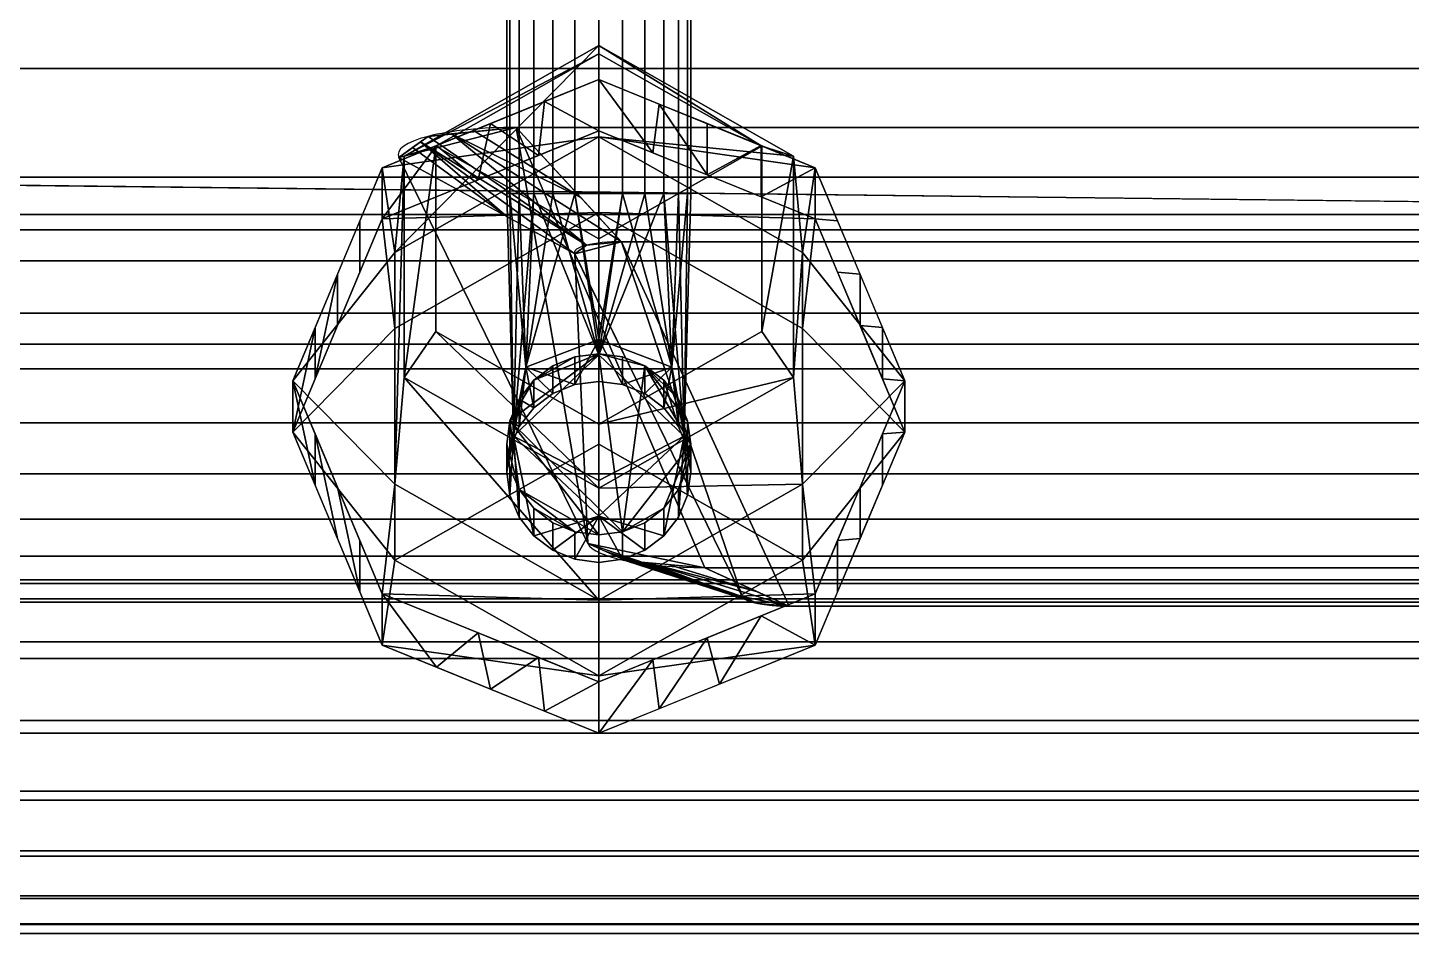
# Model space of a CAD drawing. Header units: millimetres. Extents: x 49 to 845, y -694 to -49.
# Drawn here: x 636.3 to 694.9, y -642 to -603.6 of the extents above; entities that cross this region are included whole.
import ezdxf

# ---------------------------------------------------------------- set-up
doc = ezdxf.new("R2010")
doc.units = ezdxf.units.MM
for name, color, linetype in [('PQ_200_2D', 1, 'Continuous'), ('PQ_200_3D', 1, 'Continuous'), ('PQ_204_2D', 7, 'Continuous'), ('PQ_BLACK_3D', 250, 'Continuous'), ('PQ_WHITE_3D', 255, 'Continuous')]:
    doc.layers.add(name, color=color, linetype=linetype)

msp = doc.modelspace()

# ---------------------------------------------------------------- linework, layer by layer
at = {"layer": 'PQ_200_2D'}
for p, q in [((566.409, -627.939), (666.962, -627.939)), ((80.144, -642), (813.856, -642))]:
    msp.add_line(p, q, dxfattribs=at)
at = {"layer": 'PQ_204_2D'}
for p, q in [((656.966, -607.795), (746.405, -607.795)), ((660.006, -625.462), (651.997, -609.072)), ((741.931, -612.649), (661.44, -612.649)), ((659.452, -613.159), (666.563, -627.711)), ((664.974, -626.483), (665.963, -626.483)), ((668.55, -628.119), (734.82, -628.119))]:
    msp.add_line(p, q, dxfattribs=at)
for centre, major_axis, start_param, end_param in [((656.966, -608.944), (5, 0), 1.570796, 3.253409), ((661.44, -613.108), (2, 0), 1.570796, 3.253409), ((664.974, -625.334), (5, 0), 3.253409, 4.712389), ((668.55, -627.66), (2, 0), 3.253409, 4.712389)]:
    msp.add_ellipse(centre, major_axis=major_axis, ratio=0.229793, start_param=start_param, end_param=end_param, dxfattribs=at)

# ---------------------------------------------------------------- meshes
at = {"layer": 'PQ_200_3D'}
mesh = msp.add_polyface(dxfattribs=at)
corners = [(102.742, -428.004, 983.772), (63.977, -500.909, 983.772), (57.313, -520.034, 983.772), (55.363, -540.193, 983.772), (58.237, -560.24, 983.772), (76.125, -627, 983.772), (817.875, -627, 983.772), (835.763, -560.24, 983.772), (838.637, -540.193, 983.772), (836.687, -520.034, 983.772), (830.023, -500.909, 983.772), (791.258, -428.004, 983.772), (790, -428.004, 983.772), (790, -450.242, 983.772), (104, -450.242, 983.772), (104, -428.004, 983.772), (805.914, -617, 983.772), (88.086, -617, 983.772), (88.086, -463.652, 983.772), (805.914, -463.652, 983.772)]
mesh.append_faces([[corners[k] for k in face] for face in [(1, 18, 0), (11, 19, 10), (16, 10, 19)]], dxfattribs={"vtx0": -1, "vtx1": -1})
mesh.append_faces([[corners[k] for k in face] for face in [(1, 17, 18), (19, 13, 14, 18)]], dxfattribs={"vtx0": -1, "vtx2": -1})
mesh.append_faces([[corners[k] for k in face] for face in [(16, 6, 7, 10)]], dxfattribs={"vtx0": -1, "vtx2": -1, "vtx3": -1})
mesh.append_faces([[corners[k] for k in face] for face in [(4, 5, 17, 1)]], dxfattribs={"vtx1": -1, "vtx2": -1, "vtx3": -1})
mesh.append_faces([[corners[k] for k in face] for face in [(16, 17, 5, 6)]], dxfattribs={"vtx1": -1, "vtx3": -1})
mesh.append_faces([[corners[k] for k in face] for face in [(2, 3, 4, 1)]], dxfattribs={"vtx2": -1})
mesh.append_faces([[corners[k] for k in face] for face in [(14, 15, 0, 18), (11, 12, 13, 19)]], dxfattribs={"vtx2": -1, "vtx3": -1})
mesh.append_faces([[corners[k] for k in face] for face in [(7, 8, 9, 10)]], dxfattribs={"vtx3": -1})
mesh = msp.add_polyface(dxfattribs=at)
corners = [(63.977, -500.909, 931.05), (83.508, -464.177, 924.5), (810.492, -464.177, 924.5), (830.023, -500.909, 931.05), (836.687, -520.034, 934.461), (838.637, -540.193, 938.055), (835.763, -560.24, 941.63), (817.169, -629.633, 954.004), (76.831, -629.633, 954.004), (58.237, -560.24, 941.63), (55.363, -540.193, 938.055), (57.313, -520.034, 934.461)]
mesh.append_faces([[corners[k] for k in face] for face in [(5, 3, 4)]], dxfattribs={"vtx0": -1})
mesh.append_faces([[corners[k] for k in face] for face in [(9, 1, 8), (6, 3, 5)]], dxfattribs={"vtx0": -1, "vtx1": -1})
mesh.append_faces([[corners[k] for k in face] for face in [(9, 0, 1), (0, 9, 10), (8, 1, 2, 7), (6, 2, 3), (2, 6, 7)]], dxfattribs={"vtx0": -1, "vtx2": -1})
mesh.append_faces([[corners[k] for k in face] for face in [(10, 11, 0)]], dxfattribs={"vtx2": -1})
mesh = msp.add_polyface(dxfattribs=at)
corners = [(805.914, -463.652, 982.172), (88.086, -463.652, 982.172), (88.086, -617, 982.172), (805.914, -617, 982.172)]
mesh.append_faces([[corners[k] for k in face] for face in [(0, 1, 2, 3)]])
mesh = msp.add_polyface(dxfattribs=at)
corners = [(96.458, -612.146, 1213.391), (92.857, -542.742, 1194.833), (89.33, -473.34, 1176.276), (225.8, -473.34, 1176.276), (225.8, -609.9, 1212.791), (605.356, -609.9, 1212.791), (605.356, -473.34, 1176.276), (804.67, -473.34, 1176.276), (801.143, -542.742, 1194.833), (797.542, -612.146, 1213.391), (161.275, -517.105, 1187.978), (160.265, -517.233, 1188.013), (159.325, -517.61, 1188.113), (158.517, -518.208, 1188.273), (157.897, -518.989, 1188.482), (157.507, -519.897, 1188.725), (157.375, -520.872, 1188.986), (157.507, -521.848, 1189.246), (157.897, -522.756, 1189.489), (158.517, -523.537, 1189.698), (159.325, -524.135, 1189.858), (160.265, -524.512, 1189.959), (161.275, -524.64, 1189.993), (162.284, -524.512, 1189.959), (163.225, -524.135, 1189.858), (164.032, -523.537, 1189.698), (164.652, -522.756, 1189.489), (165.042, -521.848, 1189.246), (165.175, -520.872, 1188.986), (165.042, -519.897, 1188.725), (164.652, -518.989, 1188.482), (164.032, -518.208, 1188.273), (163.225, -517.61, 1188.113), (162.284, -517.233, 1188.013), (660.475, -517.105, 1187.978), (659.466, -517.233, 1188.013), (658.525, -517.61, 1188.113), (657.718, -518.208, 1188.273), (657.098, -518.989, 1188.482), (656.708, -519.897, 1188.725), (656.575, -520.872, 1188.986), (656.708, -521.848, 1189.246), (657.098, -522.756, 1189.489), (657.718, -523.537, 1189.698), (658.525, -524.135, 1189.858), (659.466, -524.512, 1189.959), (660.475, -524.64, 1189.993), (661.485, -524.512, 1189.959), (662.425, -524.135, 1189.858), (663.233, -523.537, 1189.698), (663.853, -522.756, 1189.489), (664.243, -521.848, 1189.246), (664.375, -520.872, 1188.986), (664.243, -519.897, 1188.725), (663.853, -518.989, 1188.482), (663.233, -518.208, 1188.273), (662.425, -517.61, 1188.113), (661.485, -517.233, 1188.013), (740.225, -517.105, 1187.978), (739.216, -517.233, 1188.013), (738.275, -517.61, 1188.113), (737.468, -518.208, 1188.273), (736.848, -518.989, 1188.482), (736.458, -519.897, 1188.725), (736.325, -520.872, 1188.986), (736.458, -521.848, 1189.246), (736.848, -522.756, 1189.489), (737.468, -523.537, 1189.698), (738.275, -524.135, 1189.858), (739.216, -524.512, 1189.959), (740.225, -524.64, 1189.993), (741.235, -524.512, 1189.959), (742.175, -524.135, 1189.858), (742.983, -523.537, 1189.698), (743.603, -522.756, 1189.489), (743.993, -521.848, 1189.246), (744.125, -520.872, 1188.986), (743.993, -519.897, 1188.725), (743.603, -518.989, 1188.482), (742.983, -518.208, 1188.273), (742.175, -517.61, 1188.113), (741.235, -517.233, 1188.013)]
mesh.append_faces([[corners[k] for k in face] for face in [(74, 8, 73), (47, 5, 46), (80, 7, 79), (77, 8, 76), (6, 41, 5), (42, 5, 41), (23, 4, 22), (21, 1, 20), (24, 4, 23), (20, 1, 19), (38, 6, 37), (41, 6, 40), (36, 6, 35), (16, 1, 15), (10, 3, 33), (11, 2, 10), (33, 3, 32)]], dxfattribs={"vtx0": -1, "vtx1": -1})
mesh.append_faces([[corners[k] for k in face] for face in [(68, 5, 48), (9, 5, 68), (4, 0, 22)]], dxfattribs={"vtx0": -1, "vtx1": -1, "vtx2": -1})
mesh.append_faces([[corners[k] for k in face] for face in [(9, 68, 69), (8, 71, 72), (8, 75, 76), (67, 49, 50, 66), (49, 67, 68, 48), (51, 65, 66, 50), (65, 51, 52, 64), (77, 7, 8), (7, 80, 81), (54, 62, 63, 53), (64, 52, 53, 63), (62, 54, 55, 61), (61, 55, 56, 60), (6, 57, 34), (6, 34, 35), (5, 43, 44), (0, 4, 5, 9), (4, 26, 27), (4, 25, 26), (27, 3, 4), (4, 24, 25), (21, 0, 1), (0, 21, 22), (1, 16, 17), (6, 38, 39), (3, 27, 28), (3, 30, 31), (10, 2, 3), (2, 12, 13)]], dxfattribs={"vtx0": -1, "vtx2": -1})
mesh.append_faces([[corners[k] for k in face] for face in [(8, 9, 71), (70, 71, 9), (69, 70, 9), (74, 75, 8), (72, 73, 8), (47, 48, 5), (78, 79, 7), (77, 78, 7), (58, 59, 7), (81, 58, 7), (44, 45, 5), (42, 43, 5), (45, 46, 5), (18, 19, 1), (17, 18, 1), (39, 40, 6), (28, 29, 3), (36, 37, 6), (29, 30, 3), (14, 15, 2), (13, 14, 2), (11, 12, 2), (1, 2, 15), (31, 32, 3)]], dxfattribs={"vtx1": -1, "vtx2": -1})
mesh.append_faces([[corners[k] for k in face] for face in [(6, 7, 59, 57)]], dxfattribs={"vtx1": -1, "vtx2": -1, "vtx3": -1})
mesh.append_faces([[corners[k] for k in face] for face in [(59, 60, 56, 57)]], dxfattribs={"vtx1": -1, "vtx3": -1})
mesh = msp.add_polyface(dxfattribs=at)
corners = [(660.475, -525.965, 1185.04), (659.466, -525.863, 1184.907), (658.525, -525.563, 1184.517), (657.718, -525.088, 1183.897), (657.098, -524.468, 1183.089), (656.708, -523.745, 1182.149), (656.575, -522.97, 1181.14), (656.708, -522.195, 1180.13), (657.098, -521.473, 1179.19), (657.718, -520.853, 1178.382), (658.525, -520.377, 1177.762), (659.466, -520.078, 1177.372), (660.475, -519.976, 1177.239), (660.475, -610.598, 1177.239), (659.466, -610.598, 1177.372), (658.525, -610.598, 1177.762), (657.718, -610.598, 1178.382), (657.098, -610.598, 1179.19), (656.708, -610.598, 1180.13), (656.575, -610.598, 1181.14), (656.708, -610.598, 1182.149), (657.098, -610.598, 1183.089), (657.718, -610.598, 1183.897), (658.525, -610.598, 1184.517), (659.466, -610.598, 1184.907), (660.475, -610.598, 1185.04)]
mesh.append_faces([[corners[k] for k in face] for face in [(13, 14, 11, 12)]], dxfattribs={"vtx1": -1})
mesh.append_faces([[corners[k] for k in face] for face in [(14, 15, 10, 11), (16, 17, 8, 9), (15, 16, 9, 10), (17, 18, 7, 8), (18, 19, 6, 7), (21, 22, 3, 4), (20, 21, 4, 5), (23, 24, 1, 2), (22, 23, 2, 3), (5, 6, 19, 20)]], dxfattribs={"vtx1": -1, "vtx3": -1})
mesh.append_faces([[corners[k] for k in face] for face in [(24, 25, 0, 1)]], dxfattribs={"vtx3": -1})
mesh = msp.add_polyface(dxfattribs=at)
corners = [(660.475, -519.976, 1177.239), (661.485, -520.078, 1177.372), (662.425, -520.377, 1177.762), (663.233, -520.853, 1178.382), (663.853, -521.473, 1179.19), (664.243, -522.195, 1180.13), (664.375, -522.97, 1181.14), (664.243, -523.745, 1182.149), (663.853, -524.468, 1183.089), (663.233, -525.088, 1183.897), (662.425, -525.563, 1184.517), (661.485, -525.863, 1184.907), (660.475, -525.965, 1185.04), (660.475, -610.598, 1185.04), (661.485, -610.598, 1184.907), (662.425, -610.598, 1184.517), (663.233, -610.598, 1183.897), (663.853, -610.598, 1183.089), (664.243, -610.598, 1182.149), (664.375, -610.598, 1181.14), (664.243, -610.598, 1180.13), (663.853, -610.598, 1179.19), (663.233, -610.598, 1178.382), (662.425, -610.598, 1177.762), (661.485, -610.598, 1177.372), (660.475, -610.598, 1177.239)]
mesh.append_faces([[corners[k] for k in face] for face in [(1, 24, 25, 0)]], dxfattribs={"vtx0": -1})
mesh.append_faces([[corners[k] for k in face] for face in [(11, 14, 15, 10), (8, 17, 18, 7), (9, 16, 17, 8), (10, 15, 16, 9), (19, 6, 7, 18), (4, 21, 22, 3), (5, 20, 21, 4), (2, 23, 24, 1), (3, 22, 23, 2), (20, 5, 6, 19)]], dxfattribs={"vtx0": -1, "vtx2": -1})
mesh.append_faces([[corners[k] for k in face] for face in [(12, 13, 14, 11)]], dxfattribs={"vtx2": -1})
mesh = msp.add_polyface(dxfattribs=at)
corners = [(76.87, -609.907, 1218.16), (55.165, -560.765, 1322.854), (838.835, -560.765, 1322.854), (817.13, -609.907, 1218.16)]
mesh.append_faces([[corners[k] for k in face] for face in [(0, 1, 2, 3)]])
mesh = msp.add_polyface(dxfattribs=at)
corners = [(87.169, -565.364, 1313.045), (91.892, -588.7, 1263.335), (96.458, -612.146, 1213.391), (797.542, -612.146, 1213.391), (802.108, -588.7, 1263.335), (806.831, -565.364, 1313.045), (806.63, -563.032, 1318.013), (806.417, -560.7, 1322.981), (87.583, -560.7, 1322.981), (87.37, -563.032, 1318.013)]
mesh.append_faces([[corners[k] for k in face] for face in [(4, 7, 8, 1)]], dxfattribs={"vtx0": -1, "vtx2": -1, "vtx3": -1})
mesh.append_faces([[corners[k] for k in face] for face in [(0, 1, 9)]], dxfattribs={"vtx1": -1})
mesh.append_faces([[corners[k] for k in face] for face in [(6, 7, 4), (8, 9, 1)]], dxfattribs={"vtx1": -1, "vtx2": -1})
mesh.append_faces([[corners[k] for k in face] for face in [(4, 5, 6), (2, 3, 4, 1)]], dxfattribs={"vtx2": -1})
mesh = msp.add_polyface(dxfattribs=at)
corners = [(51.695, -596.419, 1339.589), (55.691, -605.294, 1320.317), (838.309, -605.294, 1320.317), (842.305, -596.419, 1339.589)]
mesh.append_faces([[corners[k] for k in face] for face in [(0, 1, 2, 3)]])
mesh = msp.add_polyface(dxfattribs=at)
corners = [(55.691, -605.294, 1320.317), (75.574, -627.939, 1224.409), (818.426, -627.939, 1224.409), (838.309, -605.294, 1320.317)]
mesh.append_faces([[corners[k] for k in face] for face in [(0, 1, 2, 3)]])
mesh = msp.add_polyface(dxfattribs=at)
corners = [(76.87, -609.907, 1218.16), (817.13, -609.907, 1218.16), (816.762, -611.491, 1216.383), (816.482, -613.454, 1215.034), (816.308, -615.681, 1214.193), (816.249, -618.045, 1213.907), (816.304, -620.333, 1214.175), (816.468, -622.497, 1214.963), (816.73, -624.421, 1216.23), (817.078, -626, 1217.906), (817.492, -627.15, 1219.902), (817.949, -627.808, 1222.11), (818.426, -627.939, 1224.409), (75.574, -627.939, 1224.409), (76.051, -627.808, 1222.11), (76.508, -627.15, 1219.902), (76.922, -626, 1217.906), (77.27, -624.421, 1216.23), (77.532, -622.497, 1214.963), (77.696, -620.333, 1214.175), (77.751, -618.045, 1213.907), (77.692, -615.681, 1214.193), (77.518, -613.454, 1215.034), (77.238, -611.491, 1216.383)]
mesh.append_faces([[corners[k] for k in face] for face in [(2, 23, 0, 1)]], dxfattribs={"vtx0": -1})
mesh.append_faces([[corners[k] for k in face] for face in [(11, 14, 15, 10), (8, 17, 18, 7), (9, 16, 17, 8), (10, 15, 16, 9), (7, 18, 19, 6), (5, 20, 21, 4), (6, 19, 20, 5), (3, 22, 23, 2), (4, 21, 22, 3)]], dxfattribs={"vtx0": -1, "vtx2": -1})
mesh.append_faces([[corners[k] for k in face] for face in [(12, 13, 14, 11)]], dxfattribs={"vtx2": -1})
mesh = msp.add_polyface(dxfattribs=at)
corners = [(660.475, -610.598, 1185.04), (659.466, -610.598, 1184.907), (658.525, -610.598, 1184.517), (657.718, -610.598, 1183.897), (657.098, -610.598, 1183.089), (656.708, -610.598, 1182.149), (656.575, -610.598, 1181.14), (656.708, -610.598, 1180.13), (657.098, -610.598, 1179.19), (657.718, -610.598, 1178.382), (658.525, -610.598, 1177.762), (659.466, -610.598, 1177.372), (660.475, -610.598, 1177.239), (660.475, -616.803, 1174.346), (660.475, -618.575, 1167.733), (659.466, -618.706, 1167.71), (658.525, -619.089, 1167.642), (657.718, -619.7, 1167.535), (657.098, -620.495, 1167.394), (656.708, -621.421, 1167.231), (656.575, -622.415, 1167.056), (656.708, -623.41, 1166.88), (657.098, -624.336, 1166.717), (657.718, -625.131, 1166.577), (658.525, -625.742, 1166.469), (659.466, -626.125, 1166.402), (660.475, -626.256, 1166.379), (660.475, -622.778, 1179.36), (660.475, -624.301, 1173.676), (660.475, -617.445, 1181.847), (656.855, -620.901, 1177.785), (657.378, -617.975, 1175.33)]
mesh.append_faces([[corners[k] for k in face] for face in [(8, 31, 7), (10, 31, 9), (22, 30, 21), (11, 31, 10), (18, 31, 17), (5, 30, 4), (17, 31, 16), (2, 29, 1), (19, 31, 18), (20, 30, 19), (21, 30, 20)]], dxfattribs={"vtx0": -1, "vtx1": -1})
mesh.append_faces([[corners[k] for k in face] for face in [(31, 11, 13), (30, 29, 3), (19, 30, 31), (31, 30, 7), (30, 23, 28), (13, 15, 31)]], dxfattribs={"vtx0": -1, "vtx1": -1, "vtx2": -1})
mesh.append_faces([[corners[k] for k in face] for face in [(30, 27, 29), (28, 23, 24)]], dxfattribs={"vtx0": -1, "vtx2": -1})
mesh.append_faces([[corners[k] for k in face] for face in [(6, 7, 30), (8, 9, 31), (2, 3, 29), (3, 4, 30), (5, 6, 30), (15, 16, 31), (22, 23, 30), (24, 25, 28), (28, 27, 30)]], dxfattribs={"vtx1": -1, "vtx2": -1})
mesh.append_faces([[corners[k] for k in face] for face in [(25, 26, 28), (29, 0, 1), (11, 12, 13), (13, 14, 15)]], dxfattribs={"vtx2": -1})
mesh = msp.add_polyface(dxfattribs=at)
corners = [(660.475, -610.598, 1177.239), (661.485, -610.598, 1177.372), (662.425, -610.598, 1177.762), (663.233, -610.598, 1178.382), (663.853, -610.598, 1179.19), (664.243, -610.598, 1180.13), (664.375, -610.598, 1181.14), (664.243, -610.598, 1182.149), (663.853, -610.598, 1183.089), (663.233, -610.598, 1183.897), (662.425, -610.598, 1184.517), (661.485, -610.598, 1184.907), (660.475, -610.598, 1185.04), (660.475, -622.778, 1179.36), (660.475, -626.256, 1166.379), (661.485, -626.125, 1166.402), (662.425, -625.742, 1166.469), (663.233, -625.131, 1166.577), (663.853, -624.336, 1166.717), (664.243, -623.41, 1166.88), (664.375, -622.415, 1167.056), (664.243, -621.421, 1167.231), (663.853, -620.495, 1167.394), (663.233, -619.7, 1167.535), (662.425, -619.089, 1167.642), (661.485, -618.706, 1167.71), (660.475, -618.575, 1167.733), (660.475, -616.803, 1174.346), (660.475, -617.445, 1181.847), (660.475, -624.301, 1173.676), (664.096, -620.901, 1177.785), (663.573, -617.975, 1175.33)]
mesh.append_faces([[corners[k] for k in face] for face in [(15, 29, 14)]], dxfattribs={"vtx0": -1})
mesh.append_faces([[corners[k] for k in face] for face in [(16, 29, 15), (8, 30, 7), (4, 31, 3), (2, 31, 1), (3, 31, 2), (23, 31, 22), (22, 31, 21), (20, 30, 19)]], dxfattribs={"vtx0": -1, "vtx1": -1})
mesh.append_faces([[corners[k] for k in face] for face in [(30, 9, 28), (31, 30, 21), (1, 31, 27), (5, 30, 31), (17, 30, 29), (25, 27, 31)]], dxfattribs={"vtx0": -1, "vtx1": -1, "vtx2": -1})
mesh.append_faces([[corners[k] for k in face] for face in [(30, 6, 7), (30, 5, 6), (30, 13, 29), (30, 20, 21), (29, 16, 17), (31, 23, 24), (31, 24, 25)]], dxfattribs={"vtx0": -1, "vtx2": -1})
mesh.append_faces([[corners[k] for k in face] for face in [(26, 27, 25)]], dxfattribs={"vtx1": -1})
mesh.append_faces([[corners[k] for k in face] for face in [(10, 11, 28), (8, 9, 30), (9, 10, 28), (4, 5, 31), (28, 13, 30), (18, 19, 30), (17, 18, 30)]], dxfattribs={"vtx1": -1, "vtx2": -1})
mesh.append_faces([[corners[k] for k in face] for face in [(11, 12, 28), (27, 0, 1)]], dxfattribs={"vtx2": -1})
mesh = msp.add_polyface(dxfattribs=at)
corners = [(88.086, -617, 982.172), (88.086, -617, 983.772), (805.914, -617, 983.772), (805.914, -617, 982.172)]
mesh.append_faces([[corners[k] for k in face] for face in [(0, 1, 2, 3)]])
mesh = msp.add_polyface(dxfattribs=at)
corners = [(660.475, -625.088, 1159.751), (659.466, -624.957, 1159.774), (658.525, -624.573, 1159.842), (657.718, -623.963, 1159.949), (657.098, -623.167, 1160.09), (656.708, -622.241, 1160.253), (656.575, -621.247, 1160.428), (656.708, -620.253, 1160.604), (657.098, -619.326, 1160.767), (657.718, -618.531, 1160.907), (658.525, -617.921, 1161.015), (659.466, -617.537, 1161.082), (660.475, -617.406, 1161.105), (661.485, -617.537, 1161.082), (662.425, -617.921, 1161.015), (663.233, -618.531, 1160.907), (663.853, -619.326, 1160.767), (664.243, -620.253, 1160.604), (664.375, -621.247, 1160.428), (664.243, -622.241, 1160.253), (663.853, -623.167, 1160.09), (663.233, -623.963, 1159.949), (662.425, -624.573, 1159.842), (661.485, -624.957, 1159.774)]
mesh.append_faces([[corners[k] for k in face] for face in [(9, 7, 8), (3, 1, 2), (16, 14, 15), (23, 21, 22), (20, 18, 19)]], dxfattribs={"vtx0": -1})
mesh.append_faces([[corners[k] for k in face] for face in [(7, 4, 6), (4, 1, 3), (1, 4, 0), (12, 9, 11), (18, 14, 17)]], dxfattribs={"vtx0": -1, "vtx1": -1})
mesh.append_faces([[corners[k] for k in face] for face in [(7, 9, 12), (7, 0, 4), (23, 12, 14), (21, 23, 18), (23, 14, 18), (12, 23, 7)]], dxfattribs={"vtx0": -1, "vtx1": -1, "vtx2": -1})
mesh.append_faces([[corners[k] for k in face] for face in [(18, 20, 21)]], dxfattribs={"vtx0": -1, "vtx2": -1})
mesh.append_faces([[corners[k] for k in face] for face in [(23, 0, 7), (16, 17, 14)]], dxfattribs={"vtx1": -1, "vtx2": -1})
mesh.append_faces([[corners[k] for k in face] for face in [(9, 10, 11), (4, 5, 6), (12, 13, 14)]], dxfattribs={"vtx2": -1})
mesh = msp.add_polyface(dxfattribs=at)
corners = [(660.475, -617.406, 1161.105), (659.466, -617.537, 1161.082), (658.525, -617.921, 1161.015), (657.718, -618.531, 1160.907), (657.098, -619.326, 1160.767), (656.708, -620.253, 1160.604), (656.575, -621.247, 1160.428), (656.708, -622.241, 1160.253), (657.098, -623.167, 1160.09), (657.718, -623.963, 1159.949), (658.525, -624.573, 1159.842), (659.466, -624.957, 1159.774), (660.475, -625.088, 1159.751), (660.475, -626.256, 1166.379), (659.466, -626.125, 1166.402), (658.525, -625.742, 1166.469), (657.718, -625.131, 1166.577), (657.098, -624.336, 1166.717), (656.708, -623.41, 1166.88), (656.575, -622.415, 1167.056), (656.708, -621.421, 1167.231), (657.098, -620.495, 1167.394), (657.718, -619.7, 1167.535), (658.525, -619.089, 1167.642), (659.466, -618.706, 1167.71), (660.475, -618.575, 1167.733)]
mesh.append_faces([[corners[k] for k in face] for face in [(14, 11, 12, 13)]], dxfattribs={"vtx0": -1})
mesh.append_faces([[corners[k] for k in face] for face in [(22, 4, 21)]], dxfattribs={"vtx0": -1, "vtx1": -1})
mesh.append_faces([[corners[k] for k in face] for face in [(24, 1, 2, 23), (22, 3, 4), (23, 2, 3, 22), (6, 19, 20, 5), (18, 7, 8, 17), (17, 8, 9, 16), (15, 10, 11, 14), (16, 9, 10, 15), (7, 18, 19, 6)]], dxfattribs={"vtx0": -1, "vtx2": -1})
mesh.append_faces([[corners[k] for k in face] for face in [(4, 5, 21), (20, 21, 5)]], dxfattribs={"vtx1": -1, "vtx2": -1})
mesh.append_faces([[corners[k] for k in face] for face in [(25, 0, 1, 24)]], dxfattribs={"vtx2": -1})
mesh = msp.add_polyface(dxfattribs=at)
corners = [(660.475, -625.088, 1159.751), (661.485, -624.957, 1159.774), (662.425, -624.573, 1159.842), (663.233, -623.963, 1159.949), (663.853, -623.167, 1160.09), (664.243, -622.241, 1160.253), (664.375, -621.247, 1160.428), (664.243, -620.253, 1160.604), (663.853, -619.326, 1160.767), (663.233, -618.531, 1160.907), (662.425, -617.921, 1161.015), (661.485, -617.537, 1161.082), (660.475, -617.406, 1161.105), (660.475, -618.575, 1167.733), (661.485, -618.706, 1167.71), (662.425, -619.089, 1167.642), (663.233, -619.7, 1167.535), (663.853, -620.495, 1167.394), (664.243, -621.421, 1167.231), (664.375, -622.415, 1167.056), (664.243, -623.41, 1166.88), (663.853, -624.336, 1166.717), (663.233, -625.131, 1166.577), (662.425, -625.742, 1166.469), (661.485, -626.125, 1166.402), (660.475, -626.256, 1166.379)]
mesh.append_faces([[corners[k] for k in face] for face in [(14, 11, 12, 13)]], dxfattribs={"vtx0": -1})
mesh.append_faces([[corners[k] for k in face] for face in [(8, 18, 7), (9, 17, 8), (17, 9, 16)]], dxfattribs={"vtx0": -1, "vtx1": -1})
mesh.append_faces([[corners[k] for k in face] for face in [(24, 1, 2, 23), (22, 3, 4, 21), (23, 2, 3, 22), (21, 4, 5, 20), (6, 19, 20, 5), (15, 10, 11, 14), (16, 9, 10, 15), (8, 17, 18), (7, 18, 19, 6)]], dxfattribs={"vtx0": -1, "vtx2": -1})
mesh.append_faces([[corners[k] for k in face] for face in [(25, 0, 1, 24)]], dxfattribs={"vtx2": -1})
mesh = msp.add_polyface(dxfattribs=at)
corners = [(80.144, -642, 968.772), (80.036, -641.597, 965.317), (79.718, -640.409, 962.048), (79.206, -638.5, 959.141), (78.529, -635.973, 956.751), (77.723, -632.963, 955.008), (76.831, -629.633, 954.004), (817.169, -629.633, 954.004), (816.277, -632.963, 955.008), (815.471, -635.973, 956.751), (814.794, -638.5, 959.141), (814.282, -640.409, 962.048), (813.964, -641.597, 965.317), (813.856, -642, 968.772), (813.956, -641.624, 972.109), (814.254, -640.515, 975.28), (814.733, -638.727, 978.124), (815.369, -636.352, 980.499), (816.131, -633.508, 982.286), (816.981, -630.338, 983.395), (817.875, -627, 983.772), (76.125, -627, 983.772), (77.019, -630.338, 983.395), (77.869, -633.508, 982.286), (78.631, -636.352, 980.499), (79.267, -638.727, 978.124), (79.746, -640.515, 975.28), (80.044, -641.624, 972.109)]
mesh.append_faces([[corners[k] for k in face] for face in [(22, 19, 20, 21)]], dxfattribs={"vtx0": -1})
mesh.append_faces([[corners[k] for k in face] for face in [(5, 8, 9, 4), (3, 10, 11, 2), (1, 12, 13, 0), (2, 11, 12, 1), (4, 9, 10, 3), (0, 13, 14, 27), (26, 15, 16, 25), (27, 14, 15, 26), (24, 17, 18, 23), (23, 18, 19, 22), (25, 16, 17, 24)]], dxfattribs={"vtx0": -1, "vtx2": -1})
mesh.append_faces([[corners[k] for k in face] for face in [(6, 7, 8, 5)]], dxfattribs={"vtx2": -1})
at = {"layer": 'PQ_BLACK_3D'}
mesh = msp.add_polyface(dxfattribs=at)
corners = [(660.475, -633.511, 1155.219), (651.295, -629.767, 1155.88), (647.493, -620.726, 1157.474), (651.295, -611.685, 1159.068), (660.475, -607.941, 1159.728), (660.475, -605.763, 1147.376), (651.295, -609.507, 1146.716), (647.493, -618.548, 1145.122), (651.295, -627.589, 1143.528), (660.475, -631.333, 1142.867), (655.36, -610.027, 1159.36), (655.885, -607.635, 1147.046), (653.59, -608.571, 1146.881), (649.394, -616.206, 1158.271), (649.394, -614.028, 1145.919), (648.443, -616.288, 1145.52), (655.36, -629.246, 1143.235), (655.885, -631.639, 1155.55), (653.59, -630.703, 1155.715), (649.394, -623.068, 1144.325), (649.394, -625.246, 1156.677), (648.443, -622.986, 1157.075), (657.918, -608.984, 1159.544), (650.345, -611.767, 1146.317), (650.345, -613.945, 1158.669), (648.443, -618.466, 1157.872), (657.918, -630.29, 1143.051), (650.345, -625.328, 1143.926), (650.345, -627.506, 1156.278), (648.443, -620.808, 1144.723), (658.18, -606.699, 1147.211), (658.18, -632.575, 1155.384)]
mesh.append_faces([[corners[k] for k in face] for face in [(31, 9, 0), (30, 4, 5)]], dxfattribs={"vtx0": -1})
mesh.append_faces([[corners[k] for k in face] for face in [(16, 18, 8), (4, 30, 22), (9, 31, 26)]], dxfattribs={"vtx0": -1, "vtx1": -1})
mesh.append_faces([[corners[k] for k in face] for face in [(3, 12, 6), (15, 2, 25), (10, 11, 12), (21, 7, 29), (8, 18, 1), (17, 16, 26), (16, 17, 18), (19, 28, 20, 29), (25, 14, 15), (28, 19, 27), (29, 20, 21)]], dxfattribs={"vtx0": -1, "vtx2": -1})
mesh.append_faces([[corners[k] for k in face] for face in [(15, 7, 2), (21, 2, 7), (10, 22, 11), (3, 10, 12), (25, 13, 14), (30, 11, 22), (31, 17, 26)]], dxfattribs={"vtx1": -1, "vtx2": -1})
mesh.append_faces([[corners[k] for k in face] for face in [(24, 3, 6, 23), (13, 24, 23, 14), (1, 28, 27, 8)]], dxfattribs={"vtx1": -1, "vtx3": -1})
mesh = msp.add_polyface(dxfattribs=at)
corners = [(660.475, -631.333, 1142.867), (651.295, -627.589, 1143.528), (647.493, -618.548, 1145.122), (651.295, -609.507, 1146.716), (660.475, -605.763, 1147.376), (660.475, -608.196, 1143.901), (651.83, -613.112, 1143.034), (651.83, -622.942, 1141.301), (660.475, -627.858, 1140.434)]
mesh.append_faces([[corners[k] for k in face] for face in [(1, 8, 0)]], dxfattribs={"vtx0": -1})
mesh.append_faces([[corners[k] for k in face] for face in [(7, 2, 6)]], dxfattribs={"vtx0": -1, "vtx1": -1})
mesh.append_faces([[corners[k] for k in face] for face in [(6, 2, 3), (7, 1, 2)]], dxfattribs={"vtx0": -1, "vtx2": -1})
mesh.append_faces([[corners[k] for k in face] for face in [(5, 6, 3), (7, 8, 1)]], dxfattribs={"vtx1": -1, "vtx2": -1})
mesh.append_faces([[corners[k] for k in face] for face in [(3, 4, 5)]], dxfattribs={"vtx2": -1})
mesh = msp.add_polyface(dxfattribs=at)
corners = [(660.475, -607.941, 1159.728), (669.656, -611.685, 1159.068), (673.458, -620.726, 1157.474), (669.656, -629.767, 1155.88), (660.475, -633.511, 1155.219), (660.475, -631.333, 1142.867), (669.656, -627.589, 1143.528), (673.458, -618.548, 1145.122), (669.656, -609.507, 1146.716), (660.475, -605.763, 1147.376), (665.591, -631.424, 1155.587), (665.065, -629.461, 1143.198), (667.361, -628.525, 1143.363), (671.557, -625.246, 1156.677), (671.557, -623.068, 1144.325), (672.507, -620.808, 1144.723), (665.065, -609.813, 1159.398), (665.065, -607.635, 1147.046), (663.033, -606.806, 1147.192), (671.557, -614.028, 1145.919), (671.557, -616.206, 1158.271), (672.507, -618.466, 1157.872), (663.033, -632.468, 1155.403), (670.606, -625.328, 1143.926), (670.606, -627.506, 1156.278), (672.507, -622.986, 1157.075), (667.361, -610.749, 1159.233), (667.361, -608.571, 1146.881), (662.77, -608.877, 1159.563), (670.606, -611.767, 1146.317), (670.606, -613.945, 1158.669), (672.507, -616.288, 1145.52), (662.77, -630.397, 1143.033)]
mesh.append_faces([[corners[k] for k in face] for face in [(28, 9, 0), (32, 4, 5)]], dxfattribs={"vtx0": -1})
mesh.append_faces([[corners[k] for k in face] for face in [(9, 28, 18), (18, 16, 17), (4, 32, 22)]], dxfattribs={"vtx0": -1, "vtx1": -1})
mesh.append_faces([[corners[k] for k in face] for face in [(3, 12, 6), (10, 11, 12), (15, 2, 25), (23, 13, 24), (21, 7, 31), (30, 19, 29, 1), (26, 8, 27), (16, 27, 17), (19, 30, 20), (13, 23, 14), (27, 16, 26), (31, 20, 21)]], dxfattribs={"vtx0": -1, "vtx2": -1})
mesh.append_faces([[corners[k] for k in face] for face in [(15, 7, 2), (10, 22, 11), (21, 2, 7), (3, 10, 12), (31, 19, 20), (26, 1, 8), (28, 16, 18), (29, 8, 1), (32, 11, 22)]], dxfattribs={"vtx1": -1, "vtx2": -1})
mesh.append_faces([[corners[k] for k in face] for face in [(24, 3, 6, 23), (25, 13, 14, 15)]], dxfattribs={"vtx1": -1, "vtx3": -1})
mesh = msp.add_polyface(dxfattribs=at)
corners = [(660.475, -605.763, 1147.376), (669.656, -609.507, 1146.716), (673.458, -618.548, 1145.122), (669.656, -627.589, 1143.528), (660.475, -631.333, 1142.867), (660.475, -627.858, 1140.434), (669.121, -622.942, 1141.301), (669.121, -613.112, 1143.034), (660.475, -608.196, 1143.901)]
mesh.append_faces([[corners[k] for k in face] for face in [(1, 8, 0)]], dxfattribs={"vtx0": -1})
mesh.append_faces([[corners[k] for k in face] for face in [(7, 2, 6)]], dxfattribs={"vtx0": -1, "vtx1": -1})
mesh.append_faces([[corners[k] for k in face] for face in [(6, 2, 3), (7, 1, 2)]], dxfattribs={"vtx0": -1, "vtx2": -1})
mesh.append_faces([[corners[k] for k in face] for face in [(5, 6, 3), (7, 8, 1)]], dxfattribs={"vtx1": -1, "vtx2": -1})
mesh.append_faces([[corners[k] for k in face] for face in [(3, 4, 5)]], dxfattribs={"vtx2": -1})
mesh = msp.add_polyface(dxfattribs=at)
corners = [(660.475, -631.078, 1158.695), (651.83, -626.162, 1159.561), (651.83, -616.331, 1161.295), (660.475, -611.416, 1162.162), (660.475, -607.941, 1159.728), (651.295, -611.685, 1159.068), (647.493, -620.726, 1157.474), (651.295, -629.767, 1155.88), (660.475, -633.511, 1155.219)]
mesh.append_faces([[corners[k] for k in face] for face in [(0, 7, 8)]], dxfattribs={"vtx0": -1})
mesh.append_faces([[corners[k] for k in face] for face in [(7, 0, 1), (6, 1, 2)]], dxfattribs={"vtx0": -1, "vtx2": -1})
mesh.append_faces([[corners[k] for k in face] for face in [(4, 5, 3)]], dxfattribs={"vtx1": -1})
mesh.append_faces([[corners[k] for k in face] for face in [(2, 3, 5), (5, 6, 2), (6, 7, 1)]], dxfattribs={"vtx1": -1, "vtx2": -1})
mesh = msp.add_polyface(dxfattribs=at)
corners = [(660.006, -625.462, 1234.901), (651.997, -609.072, 1304.317), (653.238, -608.178, 1308.103), (656.966, -607.795, 1309.726), (746.405, -607.795, 1309.726), (750.133, -608.178, 1308.103), (751.374, -609.072, 1304.317), (743.365, -625.462, 1234.901), (741.729, -626.19, 1231.816), (738.396, -626.483, 1230.578), (664.974, -626.483, 1230.578), (661.642, -626.19, 1231.816)]
mesh.append_faces([[corners[k] for k in face] for face in [(3, 1, 2), (0, 10, 11)]], dxfattribs={"vtx0": -1})
mesh.append_faces([[corners[k] for k in face] for face in [(0, 3, 10), (9, 4, 7)]], dxfattribs={"vtx0": -1, "vtx1": -1, "vtx2": -1})
mesh.append_faces([[corners[k] for k in face] for face in [(10, 3, 4, 9), (4, 6, 7)]], dxfattribs={"vtx0": -1, "vtx2": -1})
mesh.append_faces([[corners[k] for k in face] for face in [(0, 1, 3)]], dxfattribs={"vtx1": -1, "vtx2": -1})
mesh.append_faces([[corners[k] for k in face] for face in [(4, 5, 6), (7, 8, 9)]], dxfattribs={"vtx2": -1})
mesh = msp.add_polyface(dxfattribs=at)
corners = [(659.453, -613.159, 1301.516), (659.949, -612.802, 1303.031), (661.44, -612.649, 1303.68), (656.966, -607.795, 1309.726), (653.238, -608.178, 1308.103), (651.997, -609.072, 1304.317), (655.226, -607.973, 1308.969), (652.576, -608.655, 1306.084), (656.574, -611.581, 1302.598), (659.713, -610.775, 1306.014), (654.232, -608.076, 1308.536), (652.907, -608.416, 1307.094)]
mesh.append_faces([[corners[k] for k in face] for face in [(1, 11, 0), (11, 1, 4), (10, 9, 6), (4, 1, 10), (9, 10, 2), (7, 8, 11)]], dxfattribs={"vtx0": -1, "vtx1": -1})
mesh.append_faces([[corners[k] for k in face] for face in [(8, 0, 11), (1, 2, 10)]], dxfattribs={"vtx1": -1, "vtx2": -1})
mesh.append_faces([[corners[k] for k in face] for face in [(9, 3, 6), (7, 5, 8)]], dxfattribs={"vtx2": -1})
mesh = msp.add_polyface(dxfattribs=at)
corners = [(741.931, -612.649, 1303.68), (746.405, -607.795, 1309.726), (656.966, -607.795, 1309.726), (661.44, -612.649, 1303.68)]
mesh.append_faces([[corners[k] for k in face] for face in [(0, 1, 2, 3)]])
mesh = msp.add_polyface(dxfattribs=at)
corners = [(660.475, -611.416, 1162.162), (669.121, -616.331, 1161.295), (669.121, -626.162, 1159.561), (660.475, -631.078, 1158.695), (660.475, -633.511, 1155.219), (669.656, -629.767, 1155.88), (673.458, -620.726, 1157.474), (669.656, -611.685, 1159.068), (660.475, -607.941, 1159.728)]
mesh.append_faces([[corners[k] for k in face] for face in [(0, 7, 8)]], dxfattribs={"vtx0": -1})
mesh.append_faces([[corners[k] for k in face] for face in [(7, 0, 1), (6, 1, 2)]], dxfattribs={"vtx0": -1, "vtx2": -1})
mesh.append_faces([[corners[k] for k in face] for face in [(4, 5, 3)]], dxfattribs={"vtx1": -1})
mesh.append_faces([[corners[k] for k in face] for face in [(2, 3, 5), (5, 6, 2), (6, 7, 1)]], dxfattribs={"vtx1": -1, "vtx2": -1})
mesh = msp.add_polyface(dxfattribs=at)
corners = [(659.453, -613.159, 1301.516), (651.997, -609.072, 1304.317), (660.006, -625.462, 1234.901), (666.563, -627.711, 1239.886)]
mesh.append_faces([[corners[k] for k in face] for face in [(0, 1, 2), (2, 3, 0)]], dxfattribs={"vtx2": -1})
mesh = msp.add_polyface(dxfattribs=at)
corners = [(660.475, -621.247, 1160.428), (660.475, -611.416, 1162.162), (651.83, -616.331, 1161.295), (651.83, -626.162, 1159.561), (660.475, -631.078, 1158.695)]
mesh.append_faces([[corners[k] for k in face] for face in [(3, 4, 0)]], dxfattribs={"vtx2": -1})
mesh.append_faces([[corners[k] for k in face] for face in [(0, 1, 2, 3)]], dxfattribs={"vtx3": -1})
mesh = msp.add_polyface(dxfattribs=at)
corners = [(660.475, -621.247, 1160.428), (660.475, -631.078, 1158.695), (669.121, -626.162, 1159.561), (669.121, -616.331, 1161.295), (660.475, -611.416, 1162.162)]
mesh.append_faces([[corners[k] for k in face] for face in [(1, 2, 0)]], dxfattribs={"vtx1": -1})
mesh.append_faces([[corners[k] for k in face] for face in [(3, 4, 0, 2)]], dxfattribs={"vtx2": -1})
mesh = msp.add_polyface(dxfattribs=at)
corners = [(668.55, -628.119, 1238.156), (667.218, -628.002, 1238.652), (666.563, -627.711, 1239.886), (660.006, -625.462, 1234.901), (661.642, -626.19, 1231.816), (664.974, -626.483, 1230.578), (660.769, -625.802, 1233.461), (663.419, -626.346, 1231.155), (667.17, -627.488, 1235.231), (664.031, -626.843, 1237.961), (661.206, -625.996, 1232.638), (662.531, -626.268, 1231.486)]
mesh.append_faces([[corners[k] for k in face] for face in [(1, 11, 0), (11, 1, 4), (10, 9, 6), (4, 1, 10), (9, 10, 2), (7, 8, 11)]], dxfattribs={"vtx0": -1, "vtx1": -1})
mesh.append_faces([[corners[k] for k in face] for face in [(8, 0, 11), (1, 2, 10)]], dxfattribs={"vtx1": -1, "vtx2": -1})
mesh.append_faces([[corners[k] for k in face] for face in [(9, 3, 6), (7, 5, 8)]], dxfattribs={"vtx2": -1})
mesh = msp.add_polyface(dxfattribs=at)
corners = [(668.55, -628.119, 1238.156), (664.974, -626.483, 1230.578), (738.396, -626.483, 1230.578), (734.82, -628.119, 1238.156)]
mesh.append_faces([[corners[k] for k in face] for face in [(0, 1, 2, 3)]])
at = {"layer": 'PQ_WHITE_3D'}
mesh = msp.add_polyface(dxfattribs=at)
corners = [(660.475, -627.858, 1140.434), (651.83, -622.942, 1141.301), (651.83, -613.112, 1143.034), (660.475, -608.196, 1143.901), (660.475, -604.32, 1119.345), (652.217, -609.015, 1118.517), (652.217, -618.406, 1116.861), (660.475, -623.102, 1116.033)]
mesh.append_faces([[corners[k] for k in face] for face in [(6, 1, 5)]], dxfattribs={"vtx0": -1, "vtx1": -1})
mesh.append_faces([[corners[k] for k in face] for face in [(5, 1, 2)]], dxfattribs={"vtx0": -1, "vtx2": -1})
mesh.append_faces([[corners[k] for k in face] for face in [(4, 5, 2), (0, 1, 6)]], dxfattribs={"vtx1": -1, "vtx2": -1})
mesh.append_faces([[corners[k] for k in face] for face in [(2, 3, 4), (6, 7, 0)]], dxfattribs={"vtx2": -1})
mesh = msp.add_polyface(dxfattribs=at)
corners = [(660.475, -623.102, 1116.033), (652.217, -618.406, 1116.861), (652.217, -609.015, 1118.517), (660.475, -604.32, 1119.345), (660.475, -604.669, 1112.369), (653.564, -608.599, 1111.676), (653.564, -616.458, 1110.29), (660.475, -620.388, 1109.597)]
mesh.append_faces([[corners[k] for k in face] for face in [(6, 1, 5)]], dxfattribs={"vtx0": -1, "vtx1": -1})
mesh.append_faces([[corners[k] for k in face] for face in [(5, 1, 2)]], dxfattribs={"vtx0": -1, "vtx2": -1})
mesh.append_faces([[corners[k] for k in face] for face in [(4, 5, 2), (0, 1, 6)]], dxfattribs={"vtx1": -1, "vtx2": -1})
mesh.append_faces([[corners[k] for k in face] for face in [(2, 3, 4), (6, 7, 0)]], dxfattribs={"vtx2": -1})
mesh = msp.add_polyface(dxfattribs=at)
corners = [(660.475, -604.32, 1119.345), (668.734, -609.015, 1118.517), (668.734, -618.406, 1116.861), (660.475, -623.102, 1116.033), (660.475, -620.388, 1109.597), (667.387, -616.458, 1110.29), (667.387, -608.599, 1111.676), (660.475, -604.669, 1112.369)]
mesh.append_faces([[corners[k] for k in face] for face in [(6, 1, 5)]], dxfattribs={"vtx0": -1, "vtx1": -1})
mesh.append_faces([[corners[k] for k in face] for face in [(5, 1, 2)]], dxfattribs={"vtx0": -1, "vtx2": -1})
mesh.append_faces([[corners[k] for k in face] for face in [(4, 5, 2), (0, 1, 6)]], dxfattribs={"vtx1": -1, "vtx2": -1})
mesh.append_faces([[corners[k] for k in face] for face in [(2, 3, 4), (6, 7, 0)]], dxfattribs={"vtx2": -1})
mesh = msp.add_polyface(dxfattribs=at)
corners = [(660.475, -608.196, 1143.901), (669.121, -613.112, 1143.034), (669.121, -622.942, 1141.301), (660.475, -627.858, 1140.434), (660.475, -623.102, 1116.033), (668.734, -618.406, 1116.861), (668.734, -609.015, 1118.517), (660.475, -604.32, 1119.345)]
mesh.append_faces([[corners[k] for k in face] for face in [(6, 1, 5)]], dxfattribs={"vtx0": -1, "vtx1": -1})
mesh.append_faces([[corners[k] for k in face] for face in [(5, 1, 2)]], dxfattribs={"vtx0": -1, "vtx2": -1})
mesh.append_faces([[corners[k] for k in face] for face in [(4, 5, 2), (0, 1, 6)]], dxfattribs={"vtx1": -1, "vtx2": -1})
mesh.append_faces([[corners[k] for k in face] for face in [(2, 3, 4), (6, 7, 0)]], dxfattribs={"vtx2": -1})
mesh = msp.add_polyface(dxfattribs=at)
corners = [(660.475, -620.388, 1109.597), (653.564, -616.458, 1110.29), (653.564, -608.599, 1111.676), (660.475, -604.669, 1112.369), (660.475, -612.528, 1110.983)]
mesh.append_faces([[corners[k] for k in face] for face in [(2, 3, 4)]], dxfattribs={"vtx2": -1})
mesh.append_faces([[corners[k] for k in face] for face in [(4, 0, 1, 2)]], dxfattribs={"vtx3": -1})
mesh = msp.add_polyface(dxfattribs=at)
corners = [(660.475, -604.669, 1112.369), (667.387, -608.599, 1111.676), (667.387, -616.458, 1110.29), (660.475, -620.388, 1109.597), (660.475, -612.528, 1110.983)]
mesh.append_faces([[corners[k] for k in face] for face in [(0, 1, 4)]], dxfattribs={"vtx1": -1})
mesh.append_faces([[corners[k] for k in face] for face in [(2, 3, 4, 1)]], dxfattribs={"vtx2": -1})
mesh = msp.add_polyface(dxfattribs=at)
corners = [(666.563, -627.711, 1239.886), (667.218, -628.002, 1238.652), (668.55, -628.119, 1238.156), (734.82, -628.119, 1238.156), (736.153, -628.002, 1238.652), (736.808, -627.711, 1239.886), (743.918, -613.159, 1301.516), (743.422, -612.802, 1303.031), (741.931, -612.649, 1303.68), (661.44, -612.649, 1303.68), (659.949, -612.802, 1303.031), (659.453, -613.159, 1301.516)]
mesh.append_faces([[corners[k] for k in face] for face in [(8, 6, 7), (5, 3, 4)]], dxfattribs={"vtx0": -1})
mesh.append_faces([[corners[k] for k in face] for face in [(5, 8, 3), (2, 9, 0)]], dxfattribs={"vtx0": -1, "vtx1": -1, "vtx2": -1})
mesh.append_faces([[corners[k] for k in face] for face in [(9, 11, 0)]], dxfattribs={"vtx0": -1, "vtx2": -1})
mesh.append_faces([[corners[k] for k in face] for face in [(5, 6, 8)]], dxfattribs={"vtx1": -1, "vtx2": -1})
mesh.append_faces([[corners[k] for k in face] for face in [(8, 9, 2, 3)]], dxfattribs={"vtx1": -1, "vtx3": -1})
mesh.append_faces([[corners[k] for k in face] for face in [(9, 10, 11), (0, 1, 2)]], dxfattribs={"vtx2": -1})

doc.saveas('drawing.dxf')
